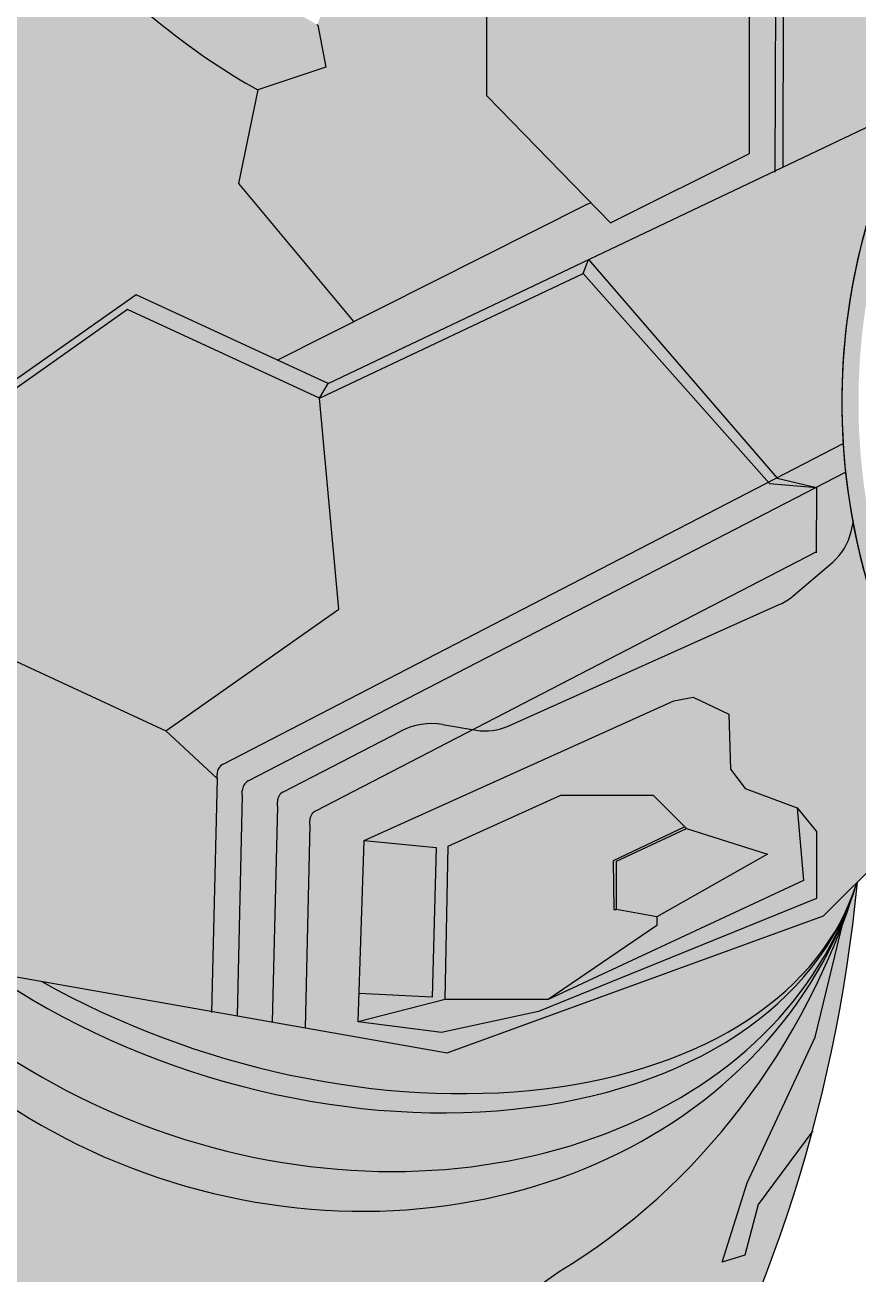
# Model space of a CAD drawing. Header units: inches. Extents: x 17.7 to 32.9, y 22.3 to 43.
# Drawn here: x 22.27 to 26.01, y 26.6 to 32.22 of the extents above; entities that cross this region are included whole.
import ezdxf

# ---------------------------------------------------------------- set-up
doc = ezdxf.new("R2010")
doc.units = ezdxf.units.IN
doc.header["$MEASUREMENT"] = 0

msp = doc.modelspace()

# ---------------------------------------------------------------- hatches: boundary and pattern name
h = msp.add_hatch(color=256)
h.set_gradient(color1=(122, 0, 2), color2=(36, 0, 1), tint=1, name='SPHERICAL')
h.paths.add_polyline_path([(20.22856044690146, 36.64491208138246), (20.15929646186179, 36.67950396736781, -0.1549908525240854), (19.28705590345203, 36.13317296595154), (19.33130416579777, 36.0889247036058), (19.34826808316884, 36.09292048678476, 0.1565449459458334)])
h.paths.add_polyline_path([(20.60551881168033, 37.46172961892268), (20.53766746044187, 37.48642549112822, -0.09190985276364692), (20.32134993367868, 36.90565110169256), (20.38235648981621, 36.85920833515179, 0.09534739785223799)])
h.paths.add_polyline_path([(20.6108, 36.68529999999999), (20.60426629658273, 36.69027394512436), (20.49232706097676, 36.51318150544733), (20.5009, 36.5089)])
edge = h.paths.add_edge_path()
edge.add_arc((23.06634988022827, 35.19117977179123), 5.000000000000001, 7.643741301653087, 8.19533647847235)
edge.add_line((28.01528906393247, 35.90392162968734), (26.64735237237194, 34.57134708661411))
edge.add_ellipse((26.26899827753213, 34.14139541141724), major_axis=(-0.9501053488062664, 0.6522951355999266), ratio=0.4942524922459207, start_angle=264.6322143439453, end_angle=266.5891625197044, ccw=False)
edge.add_line((26.67886394131101, 34.54790679310941), (28.02192129496873, 35.85624514707948))
edge = h.paths.add_edge_path()
edge.add_arc((25.85053995324225, 33.10691771417405), 4.468099999999998, 149.8305764799501, 183.5644977871067, ccw=False)
edge.add_line((21.9876748359955, 35.3524), (21.90719999999999, 35.3524))
edge.add_arc((25.76275620924194, 33.09439115870292), 4.468099999999996, 149.6446011101613, 183.5644977871069)
edge.add_arc((24.26001060964148, 31.98474988078768), 3.071500000000006, 164.286419241059, 192.4232018873283)
edge.add_ellipse((21.56565, 30.26935), major_axis=(-0.3314338777463513, 1.048881110842414), ratio=0.366438098681469, start_angle=343.61087968478483, end_angle=356.19832169761156, ccw=False)
edge.add_line((21.35613100963683, 31.30988076846485), (21.35620413702089, 31.31039221465483))
edge.add_line((21.35620413702089, 31.31039221465483), (21.348348886821, 31.33785517640861))
edge.add_line((21.348348886821, 31.33785517640861), (21.34788309247958, 31.33800056444778))
edge.add_arc((24.3477943536418, 31.99727643625882), 3.071500000000005, 164.2864192410589, 192.3945817878931, ccw=False)
edge = h.paths.add_edge_path()
edge.add_line((22.76500184302193, 31.00505496956663), (21.98700452360396, 30.45656228221484))
edge.add_line((21.98700452360396, 30.45656228221484), (21.9391091797836, 30.42456978072714))
edge.add_ellipse((21.56565, 30.26935), major_axis=(-0.3314338777463513, 1.048881110842414), ratio=0.366438098681469, start_angle=270.00044151289865, end_angle=271.8484680722334, ccw=False)
edge.add_line((21.94999744600758, 30.39080808252086), (21.95001146447291, 30.39080808252085))
edge.add_line((21.95001146447291, 30.39080808252085), (22.72700285230311, 30.93859158218508))
edge.add_line((22.72700285230311, 30.93859158218508), (23.58990511640499, 30.53958343635588))
edge.add_line((23.58990511640499, 30.53958343635588), (23.5899051784844, 30.5395834657469))
edge.add_line((23.5899051784844, 30.5395834657469), (23.62776361388209, 30.60611178816063))
edge.add_line((23.62776361388209, 30.60611178816063), (22.76500184302193, 31.00505496956663))
h.paths.add_polyline_path([(24.7734, 31.09990000000001), (24.79808612491246, 31.16275543451606), (23.6277, 30.606), (23.58990560867641, 30.53958422171984), (23.5899056567212, 30.53958369216444)])
h.paths.add_polyline_path([(24.79857090561937, 31.16298604583943), (24.79808612491246, 31.16275543451606), (24.7734, 31.09990000000001), (25.60645892230278, 30.16231088102337), (25.6448938395419, 30.1821772796727)])
h = msp.add_hatch(color=256)
h.set_gradient(color1=(214, 0, 4), color2=(143, 0, 2), rotation=149.99999999999997, tint=1, name='INVSPHERICAL')
edge = h.paths.add_edge_path()
edge.add_arc((23.06634988022832, 35.19117977179091), 4.999999999999999, 2.304476099378484, 7.643741301656707)
edge.add_line((28.02192129496873, 35.85624514707948), (26.67886394131102, 34.54790679310941))
edge.add_ellipse((26.26899827753213, 34.14139541141724), major_axis=(-0.9501053488062664, 0.6522951355999266), ratio=0.4942524922459207, start_angle=253.2757831451809, end_angle=264.6322143439453, ccw=False)
edge.add_ellipse((26.26899827753213, 34.14139541141724), major_axis=(-0.9501053488062664, 0.6522951355999266), ratio=0.4942524922459207, start_angle=251.1131154221155, end_angle=253.2757831451809, ccw=False)
edge.add_ellipse((30.92617725531413, 38.4613522059917), major_axis=(4.065863991822644, 4.065863991822644), ratio=0.5652173913043153, start_angle=180.5261655922587, end_angle=181.957393714955)
edge.add_line((26.94118022252266, 34.31936609676944), (26.98568220486159, 34.33170173397918))
edge.add_arc((26.78534171941477, 35.05444905489495), 0.7499999999999977, 285.493000169306, 319.413490817197)
edge.add_line((27.35491010720145, 34.5665024885231), (28.06230616454069, 35.39222903251996))
edge = h.paths.add_edge_path()
edge.add_ellipse((22.46973865200179, 29.18497937032702), major_axis=(4.06586399182265, 4.065863991822648), ratio=0.5652173913043239, start_angle=366.3854548087273, end_angle=369.042375342887)
edge.add_ellipse((26.26899827753213, 34.14139541141724), major_axis=(-0.9501053488062664, 0.6522951355999266), ratio=0.4942524922459207, start_angle=458.751952983592, end_angle=460.42798172290543, ccw=False)
edge.add_ellipse((26.26899827753213, 34.14139541141724), major_axis=(-0.9501053488062664, 0.6522951355999266), ratio=0.4942524922459207, start_angle=445.50351946987644, end_angle=458.751952983592, ccw=False)
edge.add_line((25.8731058500825, 33.7243873496075), (25.678914132518, 33.53521562777371))
edge.add_line((25.678914132518, 33.53521562777371), (25.675114132518, 32.88891562777333))
edge.add_line((25.675114132518, 32.88891562777333), (25.67129320661658, 31.57814209866764))
edge.add_line((25.67129320661658, 31.57814209866764), (26.21932102657236, 31.83884022258738))
edge.add_arc((28.26508614970995, 31.97054087161322), 2.049999999999999, 155.8781617297612, 183.6834593806817, ccw=False)
edge.add_line((26.39409527413402, 32.8083315038786), (26.25479212276181, 33.48120614559526))
h = msp.add_hatch(color=250)
h.set_gradient(color1=(214, 0, 4), color2=(122, 6, 8), rotation=119.99999999999997, tint=1, name='INVSPHERICAL')
h.paths.add_polyline_path([(23.10401723469825, 27.78523042246979), (23.1289, 28.8317), (22.898815280069, 29.04498583555533), (22.04892198387988, 29.43797860237583), (22.04894467969148, 29.43796894444214), (22.04894462991366, 29.43796813079371), (22.89880285230311, 29.04499158218508), (23.67580570460622, 29.59278316437017), (23.58990570460621, 30.53958316437016), (23.58990511640497, 30.53958343635587), (23.5899051784844, 30.53958346574689), (23.62776361388209, 30.60611178816064), (23.39997719877712, 30.71144079112799), (23.74271336360702, 30.88391813184395), (23.2259, 31.50490000000001), (23.31158387869167, 31.92483089731761, -0.07880292750988035), (22.55019713752556, 32.52763714125165, -0.2792119128091833), (22.82046623231083, 32.95739375848782, 0.0327598759802149), (23.10938344105381, 32.67245532710862), (23.1150241872199, 32.67639941656812), (23.35096298876712, 33.05526373230895), (23.35096298876712, 33.05526443671899, -0.06305849802500628), (22.82073702406113, 33.62573284055235), (22.27593083096684, 33.82402607828256, -1.366424294246135e-06), (22.27592430856225, 33.82404171624582), (22.17321664129614, 33.95789295421234), (22.13364371006358, 33.94603433118949), (22.23703663055606, 33.72697353160726, -3.255171321140295e-06), (22.23702109314225, 33.7270107854837, 0.07079187727936284), (22.68344535510207, 32.9762735729983), (22.67989533204051, 32.97608702611756), (22.67909382929437, 32.98169116675775, -0.07022543112916865), (22.23703663055604, 33.72697353160729), (22.1313, 33.951), (22.007, 33.8656), (21.97052022485367, 33.43282627408376), (21.97052762210123, 33.43280666666157, 6.969647171156172e-05), (21.9708605770837, 33.43200914219996), (21.90481900260501, 33.34466500070706, -0.4908963628243438), (21.66748957720944, 33.3421204144735), (21.53513975575531, 33.50957344314676, 0.155653416398862), (21.40912545285988, 33.59451882757838, 0.04291617074865588), (21.39108374400032, 32.82912655547114, 0.1227310580696896), (21.34650612567428, 31.34429770562231), (21.34834888682101, 31.33785517640861), (21.34788309247958, 31.33800056444778, -0.1232636519562521), (21.39108374400032, 32.82912655547114, -0.1482642880581698), (21.9876748359955, 35.3524), (21.90719999999999, 35.3524, 0.1042444328195322), (21.32382369392204, 33.60409277184115, 0.1901541041204341), (21.1575189837704, 33.52649299846159), (20.83015277970494, 33.1809501578517, 0.08961726905927879), (21.05853701921339, 30.20254389796062), (21.05963793201721, 30.20254389796062), (21.05876616648219, 30.20166607113001, 0.07212472819813436), (21.99625249633267, 27.98055923412109)])
h = msp.add_hatch(color=256)
h.set_gradient(color1=(214, 0, 4), color2=(143, 0, 2), rotation=149.99999999999997, tint=1, name='INVCYLINDER')
edge = h.paths.add_edge_path()
edge.add_line((25.678914132518, 33.53521562777372), (25.8731058500825, 33.7243873496075))
edge.add_ellipse((26.26899827753213, 34.14139541141724), major_axis=(-0.9501053488062664, 0.6522951355999266), ratio=0.4942524922459207, start_angle=444.10886385178287, end_angle=445.50351946987644, ccw=False)
edge.add_line((25.85078492989236, 33.74123422041096), (25.6438, 33.53960000000001))
edge.add_line((25.6438, 33.53960000000001), (25.64, 32.89329999999976))
edge.add_line((25.64, 32.89329999999976), (25.63611751615642, 31.56140893991799))
edge.add_line((25.63611751615642, 31.56140893991799), (25.67129320661658, 31.57814209866764))
edge.add_line((25.67129320661658, 31.57814209866764), (25.67511413251801, 32.88891562777577))
edge.add_line((25.67511413251801, 32.88891562777577), (25.678914132518, 33.53521562777372))
edge = h.paths.add_edge_path()
edge.add_line((25.6438, 33.53959999999999), (25.85078492989236, 33.74123422041096))
edge.add_ellipse((26.26899827753213, 34.14139541141724), major_axis=(-0.9501053488062664, 0.6522951355999266), ratio=0.4942524922459207, start_angle=442.151915676023, end_angle=444.10886385178287, ccw=False)
edge.add_line((25.81988547074875, 33.76527080023216), (25.59518664787725, 33.54638060373081))
edge.add_line((25.59518664787725, 33.54638060373081), (25.59159072904001, 32.93479051307129))
edge.add_line((25.59159072904001, 32.93479051307129), (25.64, 32.8933))
edge.add_line((25.64, 32.8933), (25.6438, 33.53959999999999))
h = msp.add_hatch(color=250)
h.set_gradient(color1=(214, 0, 4), color2=(122, 6, 8), rotation=74.99999999999999, tint=1, name='CYLINDER')
edge = h.paths.add_edge_path()
edge.add_arc((23.04012769946497, 32.51938823358238), 0.4900000000000003, 127.7161660285231, 179.0354083230384, ccw=False)
edge.add_line((22.74037007211532, 32.9070032034245), (22.67714522707649, 32.98012931864288))
edge.add_arc((22.97560763463338, 32.5915161545898), 0.4900000000000005, 127.524957914432, 179.0091468280802)
edge.add_arc((24.83140009428601, 34.62671147773128), 3.100000000000001, 202.6678205832671, 220.8273019098094, ccw=False)
edge.add_line((21.9708605770837, 33.43200914219996), (21.90481900260501, 33.34466500070706))
edge.add_arc((21.7851706842393, 33.435132010784), 0.1500000000000002, 218.3217801868604, 322.90679452784036, ccw=False)
edge.add_line((21.66748957720944, 33.3421204144735), (21.53513975575531, 33.50957344314676))
edge.add_arc((21.3390045773722, 33.35455411596261), 0.2499999999999981, 38.32178018685961, 73.7109362736128)
edge.add_arc((25.85053995324225, 33.10691771417406), 4.468099999999997, 173.7348677290352, 183.5644977871069)
edge.add_arc((24.3477943536418, 31.99727643625882), 3.071500000000005, 164.286419241059, 192.2743393328534)
edge.add_line((21.34650612567428, 31.34429770562231), (21.35638433933884, 31.30976220424906))
edge.add_ellipse((21.56565, 30.26935), major_axis=(-0.3314338777463513, 1.048881110842414), ratio=0.366438098681469, start_angle=271.8484680722334, end_angle=343.61087968478483, ccw=False)
edge.add_line((21.9391091797836, 30.42456978072714), (21.98700452360405, 30.45656228221491))
edge.add_line((21.98700452360405, 30.45656228221491), (22.76500184302193, 31.00505496956664))
edge.add_line((22.76500184302193, 31.00505496956664), (23.39997719877712, 30.71144079112799))
edge.add_line((23.39997719877712, 30.71144079112799), (23.74271336360701, 30.88391813184395))
edge.add_line((23.74271336360701, 30.88391813184395), (23.2259, 31.5049))
edge.add_line((23.2259, 31.5049), (23.31158387869167, 31.92483089731761))
edge.add_arc((24.831400094286, 34.62671147773128), 3.099999999999996, 222.6190562315539, 240.6421113178217, ccw=False)
h = msp.add_hatch(color=256)
h.set_gradient(color1=(209, 205, 5), color2=(247, 249, 98), rotation=149.99999999999997, tint=1, name='CYLINDER')
h.paths.add_polyline_path([(24.3415, 31.8985), (24.8966, 31.3287), (25.5222, 31.6402), (25.5222, 32.9942637687756), (25.4203, 33.08160000000001), (25.13169999999999, 32.9544), (24.85185254542812, 33.1135737017304), (24.8487, 33.111), (24.84878489921746, 33.11531854019495), (24.66692303772106, 33.21875927272636), (24.5037524141123, 33.20349833351219), (23.52261377151479, 32.37093026604387, 0.008841942393036954), (23.6172, 32.3155), (24.26360024092655, 32.83579730838075), (24.3415, 32.7985)])
h = msp.add_hatch(color=250)
h.set_gradient(color1=(214, 0, 4), color2=(122, 6, 8), rotation=119.99999999999997, tint=1, name='CYLINDER')
h.paths.add_polyline_path([(24.79808612491247, 31.16275543451607), (24.7983, 31.1633), (24.79857090561937, 31.16298604583943), (25.63611751615642, 31.561408939918), (25.64, 32.8933), (25.5222, 32.9942637687756), (25.52219999999999, 31.6402), (24.8966, 31.3287), (24.80942537200046, 31.418183161654), (24.79050389341053, 31.41120454848917), (23.39997719877713, 30.71144079112799), (23.62785051982731, 30.60607160263615)])
h = msp.add_hatch(color=250)
h.set_gradient(color1=(214, 0, 4), color2=(122, 6, 8), rotation=135, tint=1, name='CYLINDER')
h.paths.add_polyline_path([(22.74068298565572, 32.90724498983615, 0.2279538703167179), (22.55019713752556, 32.52763714125165, 0.07874774605009165), (23.31099121841766, 31.92516435613951), (23.6182, 32.0273), (23.58190200403471, 32.21503799552538), (23.5778226270636, 32.21869124003031, -0.08809224127670227)])
h = msp.add_hatch(color=250)
h.set_gradient(color1=(214, 0, 4), color2=(122, 6, 8), rotation=74.99999999999999, tint=1, name='SPHERICAL')
h.paths.add_polyline_path([(24.3415, 32.7985), (24.26360024092655, 32.83579730838074), (23.61757180955702, 32.31579927512321), (23.57890556658729, 32.21772142456776), (23.58190200403472, 32.21503799552538), (23.6182, 32.0273), (23.3117, 31.92540000000001), (23.2259, 31.50490000000001), (23.74271336360701, 30.88391813184395), (24.7905038934105, 31.41120454848916), (24.80942537200046, 31.418183161654), (24.3415, 31.8985)])
h = msp.add_hatch(color=256)
h.set_gradient(color1=(117, 0, 2), color2=(31, 0, 1), tint=1, name='SPHERICAL')
h.paths.add_polyline_path([(31.6693767805236, 31.33907960543545, 0.01531765782698917), (31.61395834070566, 31.50946833249564), (31.56107381674146, 31.43337904683687, -0.5275955180354422), (28.73353057117296, 27.67286996974647, 0.1455260924898027), (28.705874166828, 27.66598045609419), (28.61860718502072, 27.61447753283264, -0.1579414694095846), (28.58852965362307, 27.60775571524844, 0.5295547517813576)])
h.paths.add_polyline_path([(26.52882348866627, 32.15755513457536), (26.50818574955745, 32.25724140277457, 0.1602795132914726), (25.93640007222222, 30.52064999999981, 0.2427266425750629), (27.16642692003011, 28.13746039587854, -0.1606426077089908), (27.1533867302791, 28.16593692504557), (27.14694049673537, 28.22384422974855, 0.2042669540027275), (27.12766387292691, 28.25799667513914, -0.4020052230608417)])
h = msp.add_hatch(color=256)
h.set_gradient(color1=(214, 0, 4), color2=(122, 6, 8), rotation=74.99999999999999, tint=1, name='SPHERICAL')
h.paths.add_polyline_path([(25.64489383954191, 30.1821772796727), (25.94220245824397, 30.33585138554543, -0.01580648535675747), (25.93640007222222, 30.52064999999981, -0.1192748621043163), (26.2597291732974, 31.85806247309857), (24.79857090561938, 31.16298604583944)])
h = msp.add_hatch(color=256)
h.set_gradient(color1=(255, 0, 4), color2=(128, 0, 2), tint=1, name='INVSPHERICAL')
h.paths.add_polyline_path([(24.7734, 31.0999), (24.79808612491247, 31.16275543451607), (23.6277, 30.606), (23.58990560867641, 30.53958422171985), (23.58990565672121, 30.53958369216444)])
h.paths.add_polyline_path([(24.79857090561938, 31.16298604583944), (24.79808612491246, 31.16275543451606), (24.7734, 31.0999), (25.60645892230277, 30.16231088102337), (25.64489383954191, 30.1821772796727)])
h = msp.add_hatch(color=256)
h.set_gradient(color1=(214, 0, 4), color2=(122, 6, 8), rotation=74.99999999999999, tint=1, name='INVSPHERICAL')
h.paths.add_polyline_path([(23.5899056567212, 30.53958369216444), (23.67580570460622, 29.59278316437017), (22.89880639016101, 29.04499407639572), (23.1289, 28.8317), (23.1289, 28.85125990124283, -0.2804578407237828), (23.1559413738742, 28.89567725693197), (25.60645892230277, 30.16231088102337), (24.77340000000001, 31.0999)])
h = msp.add_hatch(color=256)
h.set_gradient(color1=(214, 0, 4), color2=(122, 6, 8), rotation=74.99999999999999, tint=1, name='INVSPHERICAL')
edge = h.paths.add_edge_path()
edge.add_ellipse((21.56565, 30.26935), major_axis=(-0.3314338777463513, 1.048881110842414), ratio=0.366438098681469, start_angle=211.4542342458099, end_angle=270, ccw=False)
edge.add_line((22.04894561383504, 29.4379842135772), (22.04894462991365, 29.43796813079371))
edge.add_line((22.04894462991365, 29.43796813079371), (22.89880285230311, 29.04499158218508))
edge.add_line((22.89880285230311, 29.04499158218508), (23.67580570460622, 29.59278316437017))
edge.add_line((23.67580570460622, 29.59278316437017), (23.58990570460621, 30.53958316437016))
edge.add_line((23.58990570460621, 30.53958316437016), (22.72700285230311, 30.93859158218508))
edge.add_line((22.72700285230311, 30.93859158218508), (21.95, 30.3908))
h = msp.add_hatch(color=256)
h.set_gradient(color1=(255, 10, 14), color2=(122, 0, 2), rotation=74.99999999999999, tint=1, name='CYLINDER')
h.paths.add_polyline_path([(25.82136114975331, 30.13927997777776), (25.61100000000001, 30.1572), (25.60645892230277, 30.16231088102337), (23.1559413738742, 28.89567725693197, 0.2804578407237828), (23.1289, 28.85125990124283), (23.1289, 28.83170000000003), (23.10401723469825, 27.78523042246978), (23.21859044149947, 27.76502807484443), (23.24215668783501, 28.75613013073132), (23.242156687835, 28.7756900319741, -0.2804578407237829), (23.2691980617092, 28.82010738766324)])
h.paths.add_polyline_path([(25.94220245824396, 30.33585138554543), (25.64489383954191, 30.18217727967271), (25.6466, 30.1802), (25.82154656475775, 30.13937581585049), (25.95315197217353, 30.20740056199115, -0.01101985623960805)])
h = msp.add_hatch(color=256)
h.set_gradient(color1=(209, 205, 5), color2=(247, 249, 98), rotation=14.999999999999998, tint=1, name='CYLINDER')
h.paths.add_polyline_path([(24.27748206419204, 29.05088198334589), (24.14248985836235, 29.07364732911239, 0.1624399072767255), (23.95484996177994, 29.04432858802535), (23.4271286378762, 28.7715578121396, 0.2804578407237829), (23.400087264002, 28.72714045645046), (23.400087264002, 28.70758055520767), (23.37701121452152, 27.73709421825596), (23.52411320117826, 27.71115616909256), (23.545787264002, 28.62268055520781), (23.545787264002, 28.64224045645046, -0.2804578407237829), (23.5728286378762, 28.6866578121396)])
h.paths.add_polyline_path([(25.65831293889138, 29.61447917994559, 0.071072630410863), (25.71808930489041, 29.65226088578484), (25.89573911962624, 29.80358976621708, 0.164758485598341), (25.97802334234767, 29.94128083920944), (25.98652997786495, 29.9807900633063, -0.01958490005925683), (25.95315197217353, 30.20740056199115), (25.82230135072252, 30.13976595273508), (25.82160743646445, 29.84901587860695), (24.27748206419204, 29.05088198334589), (24.29335045495274, 29.04820590734428, 0.1482767715414397), (24.43726263595774, 29.06663116453049)])
h = msp.add_hatch(color=256)
h.set_gradient(color1=(255, 5, 9), color2=(148, 0, 2), tint=1, name='CYLINDER')
h.paths.add_polyline_path([(25.64660000000001, 30.1802), (25.64489383954191, 30.1821772796727), (25.60645892230277, 30.16231088102337), (25.61099999999999, 30.1572), (25.8213611497533, 30.13927997777776), (25.82154656475775, 30.13937581585049)])
h = msp.add_hatch(color=256)
h.set_gradient(color1=(255, 10, 14), color2=(122, 0, 2), rotation=74.99999999999999, tint=1, name='INVCYLINDER')
h.paths.add_polyline_path([(25.82160743646446, 29.84901587860694), (25.8223, 30.1392), (25.82136114975332, 30.13927997777777), (23.2691980617092, 28.82010738766324, 0.2804578407237829), (23.242156687835, 28.7756900319741), (23.242156687835, 28.75613013073132), (23.21859044149948, 27.76502807484444), (23.37701121452151, 27.73709421825597), (23.400087264002, 28.70758055520755), (23.400087264002, 28.72714045645046, -0.2804578407237829), (23.4271286378762, 28.7715578121396), (23.95484996177994, 29.04432858802535, -0.162439907276716), (24.14248985836234, 29.07364732911239), (24.27748206419204, 29.05088198334589)])
h = msp.add_hatch(color=256)
h.set_gradient(color1=(235, 0, 4), color2=(102, 0, 2), rotation=74.99999999999999, tint=1, name='INVCYLINDER')
h.paths.add_polyline_path([(25.98652997786495, 29.98079006330631), (25.97802334234767, 29.94128083920942, -0.1647584855983191), (25.89573911962624, 29.80358976621708), (25.71808930489041, 29.65226088578484, -0.07107263041085306), (25.65831293889138, 29.61447917994559), (24.43726263595774, 29.06663116453049, -0.1482767715414397), (24.29335045495274, 29.04820590734428), (24.27748206419205, 29.05088198334589), (23.5728286378762, 28.6866578121396, 0.2804578407237829), (23.545787264002, 28.64224045645046), (23.545787264002, 28.62268055520765), (23.52411320117826, 27.71115616909256), (24.16282955295953, 27.59853324325384), (25.85427627037416, 28.21416950124005), (26.00609929955424, 28.36599253042012), (26.0061, 28.366), (26.00609929955424, 28.36599253042012), (26.47240614940681, 28.83229938027269, -0.1078236841626163)])
h.paths.add_polyline_path([(25.4287, 29.1201), (25.4354, 28.873), (25.50220000000001, 28.7861), (25.7363, 28.69930000000001), (25.8232, 28.59239999999999), (25.8232, 28.2918), (24.57269999999999, 27.78409999999999), (24.13799999999999, 27.6906), (23.7635, 27.7374), (23.7903, 28.5523), (25.1812, 29.1802), (25.2682, 29.1969)], flags=16)
h.paths.add_polyline_path([(24.61689999999999, 27.8377), (24.1541, 27.8377), (24.1675, 28.5276), (24.6743, 28.7558), (25.0887, 28.7558), (25.23790000000001, 28.60670000000001), (25.6027, 28.4908), (25.1053, 28.2093), (25.1053, 28.1713)], flags=0)
at = {"true_color": 0x520001}
h = msp.add_hatch(color=18, dxfattribs=at)
h.set_gradient(color1=(224, 0, 4), color2=(128, 0, 2), tint=1, name='SPHERICAL')
edge = h.paths.add_edge_path()
edge.add_ellipse((23.57839009640612, 29.11943200803397), major_axis=(-0.8624165008772077, -2.770682410348525), ratio=0.8756001389883983, start_angle=346.6412751766956, end_angle=379.5777074693257)
edge.add_line((23.57875125994387, 26.25589515407441), (23.57871601810551, 26.25623069161738))
edge.add_line((23.57871601810551, 26.25623069161738), (23.57878257636959, 26.25589824956603))
edge.add_ellipse((23.57839009640612, 29.11943200803397), major_axis=(-0.8624165008772077, -2.770682410348525), ratio=0.8756001389883983, start_angle=379.5777074693257, end_angle=385.5901359782061, ccw=False)
edge.add_line((23.84843089387376, 26.29436850055695), (23.84853500022786, 26.2946941670249))
edge.add_line((23.84853500022786, 26.2946941670249), (23.84846117114019, 26.29444650181705))
edge.add_line((23.84846117114019, 26.29444650181705), (23.84847766496165, 26.29436074068865))
edge.add_line((23.84847766496165, 26.29436074068865), (23.99459855815331, 26.22720066270151))
edge.add_line((23.99459855815331, 26.22720066270151), (23.99460193941474, 26.22720066270151))
edge.add_line((23.99460193941474, 26.22720066270151), (24.51639890653466, 26.40549962636093))
edge.add_line((24.51639890653466, 26.40549962636093), (24.51640020915804, 26.40550096367629))
edge.add_line((24.51640020915804, 26.40550096367629), (24.54339978570882, 26.52989901267321))
edge.add_line((24.54339978570882, 26.52989901267321), (24.54338143302041, 26.52987379836061))
edge.add_line((24.54338143302041, 26.52987379836061), (24.54339993690122, 26.52989970927824))
edge.add_line((24.54339993690122, 26.52989970927824), (24.54339999999999, 26.5299))
edge.add_line((24.54339999999999, 26.5299), (24.54340028767136, 26.5299002004604))
edge.add_line((24.54340028767136, 26.5299002004604), (24.54340804528728, 26.52991106342198))
edge.add_line((24.54340804528728, 26.52991106342198), (24.54340107324533, 26.52990074787833))
edge.add_line((24.54340107324533, 26.52990074787833), (24.66625239927989, 26.61550824351557))
edge.add_ellipse((23.57839009640612, 29.11943200803397), major_axis=(-0.8624165008772077, -2.770682410348525), ratio=0.8756001389883983, start_angle=404.563044721414, end_angle=449.9997967558082)
edge.add_line((25.95574752852682, 28.22088882184066), (25.9554666325883, 28.22120356869112))
edge.add_line((25.9554666325883, 28.22120356869112), (25.95410952228343, 28.22267605162537))
edge.add_ellipse((23.5784, 29.11945), major_axis=(2.425999999999998, -0.7551500000000005), ratio=0.8658648005907936, start_angle=183.5021821848302, end_angle=356.0859703922102, ccw=False)
edge.add_line((21.11698870094961, 29.74487205239667), (21.11367904757034, 29.73998320901683))
edge.add_ellipse((23.57839009640612, 29.11943200803397), major_axis=(-0.8624165008772077, -2.770682410348525), ratio=0.8756001389883983, start_angle=270.0369253670849, end_angle=346.6409641207916)
edge.add_line((22.17877415931694, 26.59819563181098), (22.17896751837178, 26.59840687924069))
edge.add_line((22.17896751837178, 26.59840687924069), (22.17926198594692, 26.59876147198161))
edge.add_line((22.17926198594692, 26.59876147198161), (22.17928039114134, 26.59874869704926))
edge.add_line((22.17928039114134, 26.59874869704926), (22.17930584418301, 26.59877650484773))
edge.add_line((22.17930584418301, 26.59877650484773), (22.17928088494223, 26.59874835430509))
edge.add_line((22.17928088494223, 26.59874835430509), (22.18033848206736, 26.59801428263869))
edge.add_line((22.18033848206736, 26.59801428263869), (22.17884819084218, 26.59815067836124))
h = msp.add_hatch(color=18, dxfattribs=at)
h.set_gradient(color1=(148, 0, 2), color2=(77, 0, 1), tint=1, name='SPHERICAL')
edge = h.paths.add_edge_path()
edge.add_ellipse((23.5784, 29.11945), major_axis=(-2.426000000000003, 0.7551500000000008), ratio=0.6297198549751216, start_angle=0.06891015842461456, end_angle=55.92300295763391, ccw=False)
edge.add_ellipse((23.5784, 29.11945), major_axis=(2.425999999999998, -0.7551500000000005), ratio=0.6690773459110677, start_angle=180.0648462069848, end_angle=240.1525722900635)
edge.add_line((21.93276520917734, 28.08740946395866), (21.93278269020295, 28.08741033861006))
edge.add_arc((29.18629968952093, 32.32374025265182), 8.399999999999999, 208.7986025485224, 210.2865539267327, ccw=False)
edge = h.paths.add_edge_path()
edge.add_ellipse((23.5784, 29.11945), major_axis=(-2.426000000000003, 0.7551500000000008), ratio=0.787149818718902, start_angle=2.841046061916586, end_angle=179.9997051075921, ccw=False)
edge.add_line((21.12591942038149, 29.77902069290959), (21.124926552015, 29.7773151303481))
edge.add_ellipse((23.5784, 29.11945), major_axis=(2.425999999999998, -0.7551500000000005), ratio=0.8658648005907936, start_angle=182.6327341057377, end_angle=359.9997319162823)
edge.add_line((26.00084597684713, 28.35336243798725), (26.00082903037653, 28.35335592689058))
edge = h.paths.add_edge_path(flags=17)
edge.add_ellipse((23.5784, 29.11945), major_axis=(-2.426000000000003, 0.7551500000000008), ratio=0.6297198549751216, start_angle=71.04815783689833, end_angle=179.9996313831995, ccw=False)
edge.add_line((22.34074472383334, 27.91981595976836), (22.10376994402077, 27.96160100719677))
edge.add_ellipse((23.5784, 29.11945), major_axis=(2.425999999999998, -0.7551500000000005), ratio=0.6690773459110677, start_angle=245.2465827760923, end_angle=359.9996530669258)
h = msp.add_hatch(color=18, dxfattribs=at)
h.set_gradient(color1=(224, 0, 4), color2=(128, 0, 2), tint=1, name='SPHERICAL')
edge = h.paths.add_edge_path()
edge.add_ellipse((23.5784, 29.11945), major_axis=(-2.426000000000003, 0.7551500000000008), ratio=0.6297198549751216, start_angle=71.04815783689833, end_angle=179.9996313831995)
edge.add_line((26.00439694057203, 28.3642901714379), (25.85427627037416, 28.21416950124004))
edge.add_line((25.85427627037416, 28.21416950124004), (24.16282955295954, 27.59853324325384))
edge.add_line((24.16282955295954, 27.59853324325384), (22.34074472383336, 27.91981595976836))
edge = h.paths.add_edge_path()
edge.add_ellipse((23.5784, 29.11945), major_axis=(-2.426000000000003, 0.7551500000000008), ratio=0.787149818718902, start_angle=2.841046061916586, end_angle=179.9989474524019, ccw=False)
edge.add_line((26.00080057549609, 28.35334499408449), (26.00076499874008, 28.35333132494342))
edge.add_ellipse((23.5784, 29.11945), major_axis=(2.425999999999998, -0.7551500000000005), ratio=0.6690773459110677, start_angle=245.24658277609228, end_angle=359.99949488485686, ccw=False)
edge.add_line((22.10376994402078, 27.96160100719677), (21.99625249633267, 27.98055923412109))
edge.add_arc((29.18629968952098, 32.32374025265174), 8.4, 210.2867767390518, 211.1342679067348, ccw=False)
edge.add_ellipse((23.5784, 29.11945), major_axis=(2.425999999999998, -0.7551500000000005), ratio=0.6690773459110677, start_angle=183.2142469704283, end_angle=240.15257229006352, ccw=False)
edge.add_line((21.12788699173781, 29.78240061330557), (21.1259194203815, 29.7790206929096))
edge = h.paths.add_edge_path()
edge.add_ellipse((23.5784, 29.11945), major_axis=(-2.426000000000003, 0.7551500000000008), ratio=0.6297198549751216, start_angle=0.0689101584246344, end_angle=3.293801341752411)
edge.add_line((21.12908542858544, 29.78557693982383), (21.13000274877485, 29.78603508904615))
edge.add_line((21.13000274877485, 29.78603508904615), (21.12871036237707, 29.78381501040387))
edge.add_ellipse((23.5784, 29.11945), major_axis=(-2.426000000000003, 0.7551500000000008), ratio=0.6297198549751216, start_angle=3.358144930497149, end_angle=55.92300295763393)
edge.add_line((21.8252194508394, 28.27719361812597), (21.82522259197432, 28.27719308698395))
edge.add_arc((29.18629968952093, 32.32374025265182), 8.4, 196.9647387953232, 208.7985701653937, ccw=False)
h = msp.add_hatch(color=256)
h.set_gradient(color1=(94, 94, 94), color2=(184, 184, 184), rotation=74.99999999999999, tint=1, name='CYLINDER')
h.paths.add_polyline_path([(25.4354, 28.873), (25.4287, 29.1201), (25.2682, 29.19689999999999), (25.18119999999999, 29.1802), (23.79029999999999, 28.5523), (24.1135, 28.5206), (24.0948, 27.8488), (23.7676957973979, 27.8649804216249), (23.7635, 27.7374), (24.1541, 27.8377), (24.1675, 28.5276), (24.6743, 28.7558), (25.0887, 28.7558), (25.23790000000001, 28.60670000000001), (25.6027, 28.4908), (25.1053, 28.2093), (25.1053, 28.1713), (24.61690000000002, 27.83770000000001), (25.7649, 28.3728), (25.7363, 28.6993), (25.5022, 28.78609999999999)])
h = msp.add_hatch(color=256)
h.set_gradient(color1=(94, 94, 94), color2=(184, 184, 184), rotation=74.99999999999999, tint=1, name='INVCYLINDER')
h.paths.add_polyline_path([(24.57269999999997, 27.7841), (25.8232, 28.2918), (25.8232, 28.5924), (25.7363, 28.6993), (25.7649, 28.37280000000001), (24.6169, 27.8377), (24.1541, 27.83770000000001), (23.76349999999999, 27.7374), (24.13800000000001, 27.6906)])
h = msp.add_hatch(color=256)
h.set_gradient(color1=(235, 0, 4), color2=(102, 0, 2), rotation=74.99999999999999, tint=1, name='INVCYLINDER')
h.paths.add_polyline_path([(24.11349999999999, 28.5206), (23.79029999999999, 28.5523), (23.7676957973979, 27.8649804216249), (24.0948, 27.8488)])
h = msp.add_hatch(color=256)
h.set_gradient(color1=(209, 205, 5), color2=(247, 249, 98), rotation=149.99999999999997, tint=1, name='INVCYLINDER')
edge = h.paths.add_edge_path()
edge.add_line((25.5116, 27.01439999999999), (25.3991, 26.6575))
edge.add_line((25.3991, 26.6575), (25.5012, 26.6893))
edge.add_line((25.5012, 26.6893), (25.56, 26.91639999999999))
edge.add_line((25.56, 26.91639999999999), (25.80422712537873, 27.24687760102164))
edge.add_arc((19.3353646664057, 28.99153186100825), 6.699999999999999, 344.9064299375241, 354.6428300531553)
edge.add_line((26.00609929955424, 28.36599253042012), (26.00439694075165, 28.36429017161753))
edge.add_ellipse((23.57839009640612, 29.11943200803397), major_axis=(-0.8624165008772077, -2.770682410348525), ratio=0.8756001389883983, start_angle=446.1434654922209, end_angle=449.99979675580823, ccw=False)
edge.add_line((25.94090175275528, 28.1796582300865), (25.8159, 27.66870000000001))
edge.add_line((25.8159, 27.66870000000001), (25.5116, 27.01439999999999))
h = msp.add_hatch(color=250)
h.set_gradient(color1=(214, 0, 4), color2=(122, 6, 8), rotation=119.99999999999997, tint=1, name='CYLINDER')
edge = h.paths.add_edge_path()
edge.add_arc((19.3353646664057, 28.99153186100827), 6.699999999999998, 328.3374650538955, 344.9064299375239)
edge.add_line((25.80422712537872, 27.24687760102163), (25.56, 26.9164))
edge.add_line((25.56, 26.9164), (25.5012, 26.6893))
edge.add_line((25.5012, 26.6893), (25.3991, 26.6575))
edge.add_line((25.3991, 26.6575), (25.5116, 27.01440000000002))
edge.add_line((25.5116, 27.01440000000002), (25.81589999999999, 27.6687))
edge.add_line((25.81589999999999, 27.6687), (25.9409017527553, 28.17965823008656))
edge.add_ellipse((23.57839009640612, 29.11943200803397), major_axis=(-0.8624165008772077, -2.770682410348525), ratio=0.8756001389883983, start_angle=404.56304472141403, end_angle=446.1434654922209, ccw=False)
edge.add_line((24.66625239927987, 26.61550824351554), (24.54339999999999, 26.52989999999999))
edge.add_line((24.54339999999999, 26.52989999999999), (24.5164, 26.4055))
edge.add_line((24.5164, 26.4055), (23.99460000000001, 26.2272))
edge.add_line((23.99460000000001, 26.2272), (23.84845184131635, 26.29437260975127))
edge.add_ellipse((23.57839009640612, 29.11943200803397), major_axis=(-0.8624165008772077, -2.770682410348525), ratio=0.8756001389883983, start_angle=379.5777074693257, end_angle=385.59043824917865, ccw=False)
edge.add_line((23.57875125994387, 26.25589515407442), (23.6779, 25.31189999999999))
edge.add_line((23.6779, 25.31189999999999), (23.6779, 24.95179999999999))
edge.add_line((23.6779, 24.95179999999999), (23.714, 24.90379999999999))
edge.add_line((23.714, 24.90379999999999), (23.7365, 24.7029))
edge.add_line((23.7365, 24.7029), (23.8294, 24.5993))
edge.add_line((23.8294, 24.5993), (24.32310000000001, 24.4463))
edge.add_line((24.32310000000001, 24.4463), (24.5614, 24.4803))
edge.add_line((24.5614, 24.4803), (24.8338, 24.8204))
edge.add_line((24.8338, 24.8204), (24.91889999999999, 25.16049999999998))
edge.add_line((24.91889999999999, 25.16049999999998), (25.0381, 25.4746))

# ---------------------------------------------------------------- linework, layer by layer
for p, q in [((25.5222, 31.6402), (25.5222, 32.9968)), ((25.64, 32.8933), (25.6361, 31.5554)), ((25.675114132518, 32.88891562777372), (25.67129077204905, 31.57730691715549)), ((24.3415, 31.8985), (24.3415, 32.7985)), ((23.58215950176677, 32.21480739605362), (23.57775563510101, 32.2187512340002)), ((23.5816, 32.2166), (23.6182, 32.0273)), ((23.6182, 32.0273), (23.3117, 31.9254)), ((23.3117, 31.9254), (23.2259, 31.5049)), ((23.6277, 30.606), (26.2617, 31.859)), ((24.8966, 31.3287), (24.3415, 31.8985)), ((24.8966, 31.3287), (25.5222, 31.6402)), ((23.2259, 31.5049), (23.74271336360701, 30.88391813184395)), ((23.3993, 30.7111), (24.7897, 31.4108)), ((24.7873267311906, 31.41003274862219), (24.81079866563798, 31.41868965933664)), ((24.7734, 31.0999), (24.7983, 31.1633)), ((24.7983, 31.1633), (25.6466, 30.1802)), ((23.5899051784844, 30.5395834657469), (24.7734, 31.0999)), ((24.7734, 31.0999), (25.611, 30.1572)), ((22.76500184302193, 31.00505496956663), (21.98799899071882, 30.45726338738154)), ((23.62790469532504, 30.60604655175171), (22.76500184302193, 31.00505496956663)), ((22.72700285230311, 30.93859158218508), (21.95, 30.3908)), ((23.58990570460621, 30.53958316437017), (22.72700285230311, 30.93859158218508)), ((23.5899051784844, 30.5395834657469), (23.6277, 30.606)), ((23.67580570460622, 29.59278316437017), (23.58990570460621, 30.53958316437017)), ((23.1559413738742, 28.89567725693197), (25.94228213917246, 30.33589257135261)), ((23.2691980617092, 28.82010738766324), (25.95328460064579, 30.20746911554327)), ((25.6466, 30.1802), (25.8223, 30.1392)), ((25.611, 30.1572), (25.8223, 30.1392)), ((25.8223, 30.1392), (25.8216, 29.8459)), ((25.97802334234767, 29.94128083920942), (25.98666033504572, 29.98139550961436)), ((25.99477955868616, 29.93852579984866), (25.9950184583486, 29.93864928329216)), ((23.5728286378762, 28.6866578121396), (25.82160743646446, 29.84901587860695)), ((25.71808930489041, 29.65226088578484), (25.89573911962624, 29.80358976621708)), ((24.43726263595774, 29.06663116453049), (25.65831293889138, 29.61447917994559)), ((22.89880285230311, 29.04499158218508), (23.67580570460622, 29.59278316437017)), ((22.04894256547271, 29.43796908539632), (22.89880285230311, 29.04499158218508)), ((23.7903, 28.5523), (25.1812, 29.1802)), ((25.1812, 29.1802), (25.2682, 29.1969)), ((25.2682, 29.1969), (25.4287, 29.1201)), ((25.4287, 29.1201), (25.4354, 28.873)), ((22.8988, 29.045), (23.1289, 28.8317)), ((23.4271286378762, 28.7715578121396), (23.95484996177994, 29.04432858802535)), ((24.14248985836235, 29.07364732911239), (24.29335045495274, 29.04820590734428)), ((25.4354, 28.873), (25.5022, 28.7861)), ((23.1289, 28.8317), (23.1039, 27.7803)), ((23.1289, 28.8317), (23.1289, 28.85125990124283)), ((25.85427627037416, 28.21416950124004), (26.47294443987735, 28.83283767074323)), ((23.242156687835, 28.75613013073127), (23.242156687835, 28.7756900319741)), ((25.5022, 28.7861), (25.7363, 28.6993)), ((23.242156687835, 28.75613013073127), (23.21859044149948, 27.76502807484443)), ((23.400087264002, 28.70758055520763), (23.37701121452151, 27.73709421825596)), ((23.400087264002, 28.70758055520763), (23.400087264002, 28.72714045645046)), ((24.1675, 28.5276), (24.6743, 28.7558)), ((24.6743, 28.7558), (25.0887, 28.7558)), ((25.0887, 28.7558), (25.2379, 28.6067)), ((25.7363, 28.6993), (25.8232, 28.5924)), ((25.7363, 28.6993), (25.7649, 28.3728)), ((23.545787264002, 28.62268055520763), (23.52411320117826, 27.71115616909256)), ((23.545787264002, 28.62268055520763), (23.545787264002, 28.64224045645046)), ((25.2314, 28.6133), (24.9084, 28.4616)), ((24.9233, 28.4591), (25.2379, 28.6067)), ((25.2379, 28.6067), (25.6027, 28.4908)), ((25.8232, 28.5924), (25.8232, 28.2918)), ((23.7635, 27.7374), (23.7903, 28.5523)), ((23.7903, 28.5523), (24.1135, 28.5206)), ((24.1135, 28.5206), (24.0948, 27.8488)), ((24.1541, 27.8377), (24.1675, 28.5276)), ((25.6027, 28.4908), (25.1053, 28.2093)), ((24.9084, 28.4616), (24.9116, 28.2425)), ((24.9233, 28.2425), (24.9233, 28.4591)), ((25.7649, 28.3728), (24.6169, 27.8377)), ((26.00000982813962, 28.35304117669417), (26.00064382645793, 28.35328476867454)), ((25.8232, 28.2918), (24.5727, 27.7841)), ((24.16282955295953, 27.59853324325384), (25.85427627037416, 28.21416950124004)), ((24.9116, 28.2425), (24.9233, 28.2425)), ((25.1053, 28.2093), (24.9233, 28.2425)), ((25.1053, 28.2093), (25.1053, 28.1713)), ((25.9563966141957, 28.22136750192434), (25.9487930958458, 28.22830684583629)), ((25.95548424365283, 28.22240346268357), (25.94885003828736, 28.22755765656495)), ((25.9557949028288, 28.22196854081642), (25.94912136608616, 28.22808826819131)), ((25.94912136608616, 28.22808826819131), (25.95546663258844, 28.2212035686906)), ((25.95546663258844, 28.2212035686906), (25.9491760777929, 28.22825220142505)), ((25.9491760777929, 28.22825220142505), (25.9563966141957, 28.22136750192434)), ((25.1053, 28.1713), (24.6169, 27.8377)), ((25.8159, 27.6687), (25.9426, 28.1866)), ((21.99625249633267, 27.98055923412109), (24.16282955295953, 27.59853324325384)), ((24.0948, 27.8488), (23.7673, 27.865)), ((24.1541, 27.8377), (23.7635, 27.7374)), ((24.6169, 27.8377), (24.1541, 27.8377)), ((24.5727, 27.7841), (24.138, 27.6906)), ((24.138, 27.6906), (23.7635, 27.7374)), ((25.5116, 27.0144), (25.8159, 27.6687)), ((25.8055, 27.2486), (25.56, 26.9164)), ((25.3991, 26.6575), (25.5116, 27.0144)), ((25.56, 26.9164), (25.5012, 26.6893)), ((25.5012, 26.6893), (25.3991, 26.6575)), ((24.5434, 26.5299), (24.66625239927986, 26.61550824351554))]:
    msp.add_line(p, q)
for centre, radius, start, end in [((24.83140009428601, 34.62671147773127), 3.1, 222.6190562315537, 240.6416491367413), ((28.8614, 30.52), 2.925, 143.5637019133271, 19.77210308247272), ((28.8614, 30.5213), 2.925, 151.2839902314201, 359.0851793345545), ((28.8614, 30.52), 2.925, 151.2745392448864, 16.26182902253391), ((25.73362402247853, 29.99390186587653), 0.25, 310.4256221017835, 347.8492763673926), ((25.5559742077427, 29.84257298544429), 0.25, 294.1643186141245, 310.4256221017821), ((24.09260171853476, 28.77782445389051), 0.3, 80.42759784709364, 117.3337247736394), ((24.33492390480906, 29.29472497002919), 0.25, 260.427597847094, 294.1643186141247), ((23.1789, 28.85125990124283), 0.05, 117.3337247736396, 180), ((23.292156687835, 28.7756900319741), 0.05, 117.3337247736396, 180), ((23.450087264002, 28.72714045645046), 0.05, 117.3337247736396, 180), ((23.595787264002, 28.64224045645046), 0.05, 117.3337247736396, 180), ((19.3353646664057, 28.99153186100826), 6.7, 328.3374650538956, 354.6428942103138)]:
    msp.add_arc(centre, radius, start, end)
for centre, major_axis, ratio, start_param, end_param in [((23.5784, 29.11945), (2.425999999999998, -0.7551500000000005), 0.8658648005907934, 3.141592653589793, 6.283185307179586), ((23.5784, 29.11945), (-2.426000000000002, 0.7551500000000004), 0.787149818718902, 0, 3.141592653589793), ((23.57839009640612, 29.11943200803397), (-0.8624165008772077, -2.770682410348525), 0.8756001389883984, 4.713033449617829, 6.729822711656047), ((23.5784, 29.11945), (2.425999999999998, -0.7551500000000005), 0.6690773459110676, 4.280360348707625, 6.283185307179586), ((23.5784, 29.11945), (-2.426000000000002, 0.7551500000000004), 0.6297198549751216, 1.240024281730488, 3.141592653589793), ((23.57839009640612, 29.11943200803397), (-0.8624165008772077, -2.770682410348525), 0.8756001389883984, 7.06095716228174, 7.85397808669415)]:
    msp.add_ellipse(centre, major_axis=major_axis, ratio=ratio, start_param=start_param, end_param=end_param)

doc.saveas('drawing.dxf')
